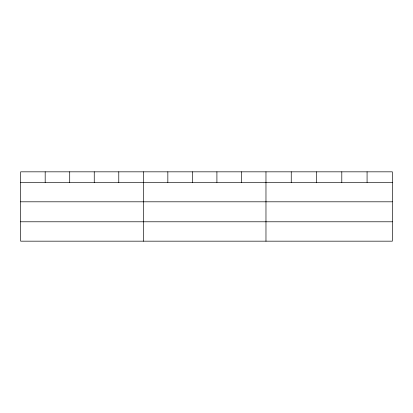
<?xml version="1.0" encoding="UTF-8"?>
<svg xmlns="http://www.w3.org/2000/svg" width="413" height="413" viewBox="0 0 413 413"><rect width="100%" height="100%" fill="white"/><g stroke="black" fill="none" stroke-linecap="round" stroke-linejoin="round"><path stroke-width="0.62" d="M392.35 201.807L392.35 171.829L20.65 171.829L20.65 241.171L392.35 241.171L392.35 201.807L20.65 201.807M20.65 182.422L392.35 182.422M20.65 221.786L392.35 221.786M367.074 171.829L367.074 182.422M341.799 171.829L341.799 182.422M316.523 171.829L316.523 182.422M291.248 171.829L291.248 182.422M265.972 171.829L265.972 241.171M241.44 171.829L241.44 182.422M216.908 171.829L216.908 182.422M192.375 171.829L192.375 182.422M167.843 171.829L167.843 182.422M143.311 171.829L143.311 241.171M118.779 171.829L118.779 182.422M94.247 171.829L94.247 182.422M69.714 171.829L69.714 182.422M45.182 171.829L45.182 182.422"/></g></svg>
